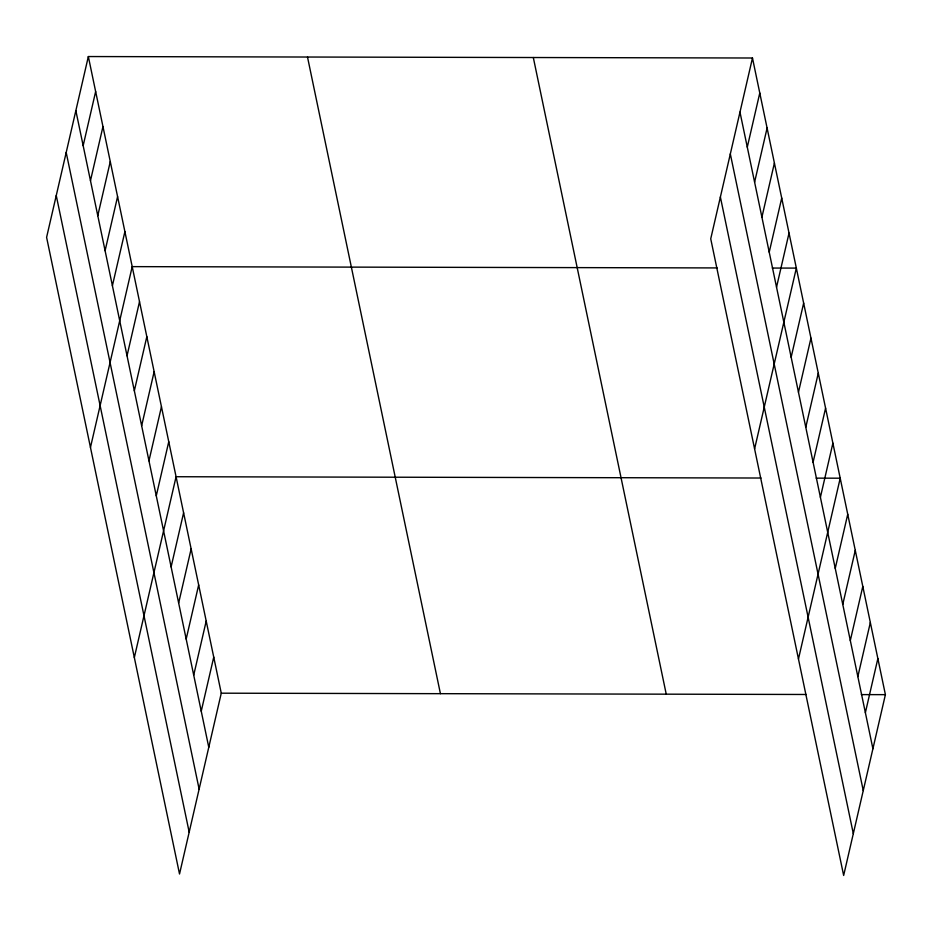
<?xml version="1.0" encoding="UTF-8"?>
<svg xmlns="http://www.w3.org/2000/svg" width="932" height="932" viewBox="0 0 932 932"><rect width="100%" height="100%" fill="white"/><g stroke="black" fill="none" stroke-linecap="round" stroke-linejoin="round"><path stroke-width="1.4" d="M88.342 56.549L46.6 237.345L179.526 873.995L221.268 693.187L88.342 56.549L752.473 58.005L885.4 694.655L843.658 875.451L710.732 238.813L752.473 58.005M83.158 145.672L95.647 91.557M90.474 180.68L102.963 126.577M97.778 215.7L110.279 161.585M105.095 250.72L117.583 196.605M112.399 285.728L124.9 231.625M90.462 447.442L132.204 266.634L717.151 267.927M127.032 355.768L139.52 301.653M134.336 390.776L146.825 336.673M141.652 425.796L154.141 371.682M148.957 460.816L161.457 406.702M156.273 495.824L168.762 441.721M134.336 657.526L176.078 476.73L761.025 478.023M171.115 566.912L183.604 512.81M178.653 602.992L191.142 548.89M186.179 639.072L198.667 584.958M193.716 675.152L206.205 621.038M201.242 711.221L213.743 657.118M747.289 147.139L759.778 93.025M754.605 182.148L767.094 128.045M761.91 217.168L774.399 163.053M769.226 252.176L781.715 198.073M776.531 287.196L789.031 233.082M754.594 448.898L796.336 268.101L772.302 268.055M791.152 357.224L803.652 303.121M798.468 392.244L810.957 338.13M805.784 427.264L818.273 373.15M813.088 462.272L825.577 408.169M820.405 497.292L832.893 443.178M798.468 658.994L840.21 478.198L816.164 478.139M835.247 568.38L847.736 514.278M842.773 604.46L855.273 550.346M850.31 640.54L862.799 586.426M857.848 676.609L870.337 622.506M865.374 712.689L877.862 658.574M221.268 693.187L806.215 694.48M861.366 694.608L885.4 694.655M739.973 112.12L872.911 748.769M730.327 153.931L863.253 790.569M720.378 197.001L853.316 833.651M533.314 57.528L666.24 694.177M307.502 57.027L440.428 693.676M75.853 110.652L208.78 747.301M66.195 152.464L199.122 789.113M56.258 195.534L189.184 832.183"/></g></svg>
